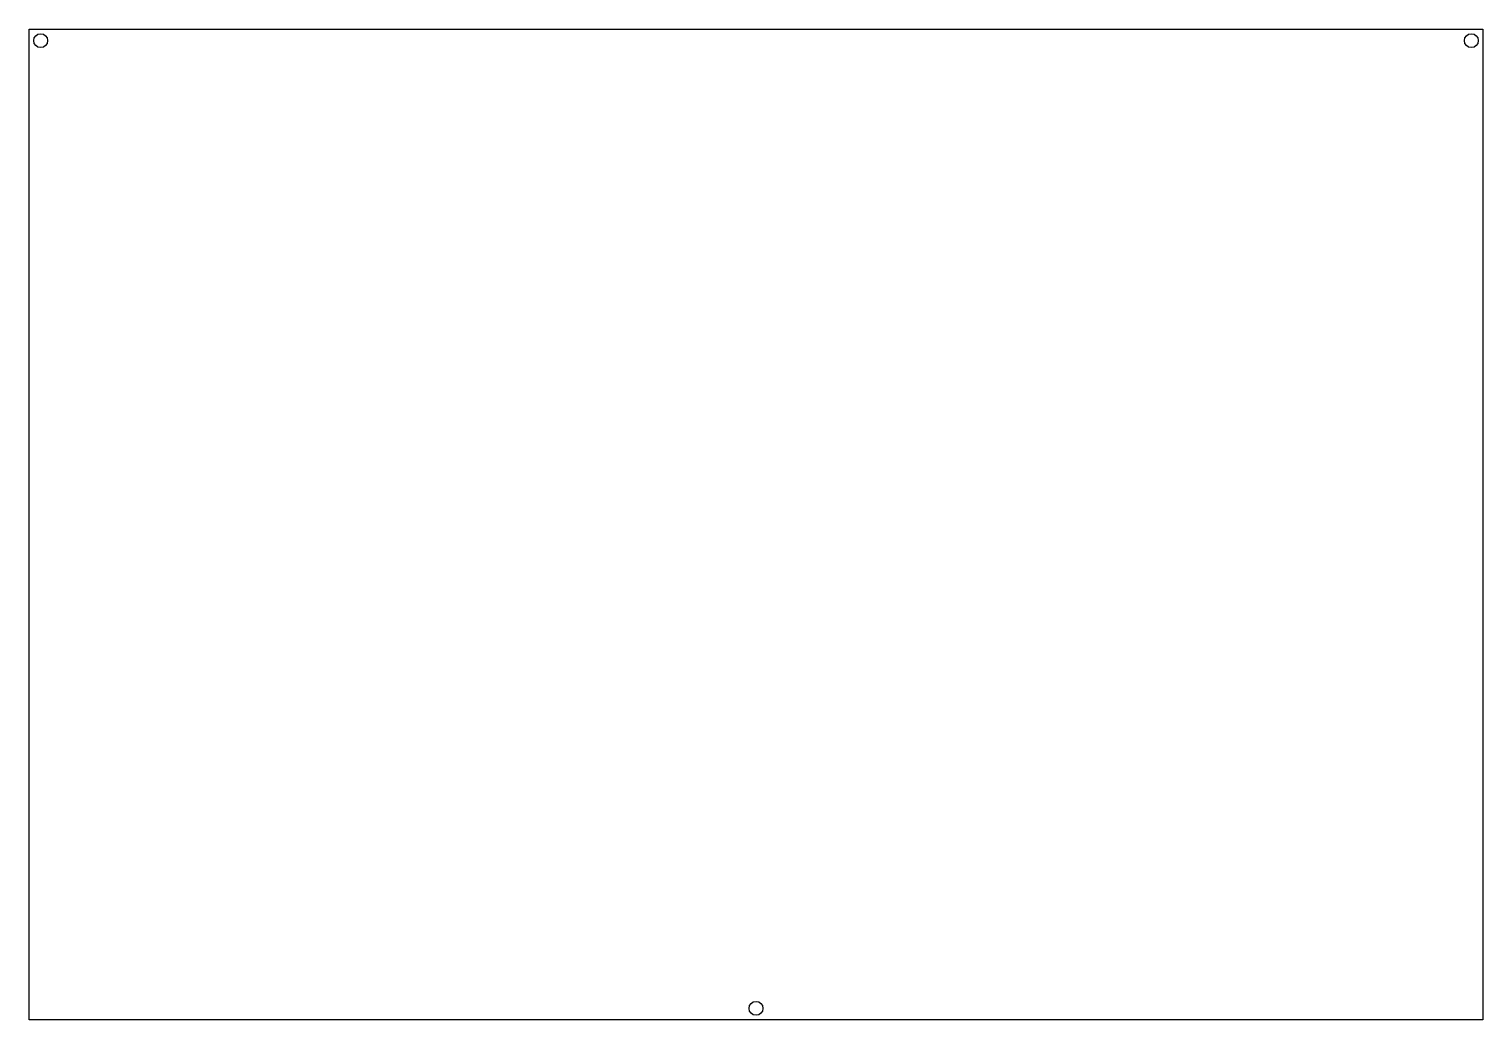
# Model space of a CAD drawing. Extents: x -157 to 157, y -107 to 107.
import ezdxf

# ---------------------------------------------------------------- set-up
doc = ezdxf.new("R2010")
doc.units = 0
doc.layers.get('0').update_dxf_attribs({"linetype": 'continuous'})

# ---------------------------------------------------------------- blocks, each defined once
blk = doc.blocks.new('PAD')
at = {"color": 0}
for p, q in [((-157, 107), (157, 107)), ((-157, -107), (-157, 107)), ((157, 107), (157, -107)), ((157, -107), (-157, -107))]:
    blk.add_line(p, q, dxfattribs=at)
for centre in [(-154.5, 104.5), (154.5, 104.5), (0, -104.5)]:
    blk.add_circle(centre, 1.5, dxfattribs=at)

msp = doc.modelspace()

# ---------------------------------------------------------------- block references
at = {"color": 0}
msp.add_blockref('PAD', (0, 0), dxfattribs=at)

doc.saveas('drawing.dxf')
